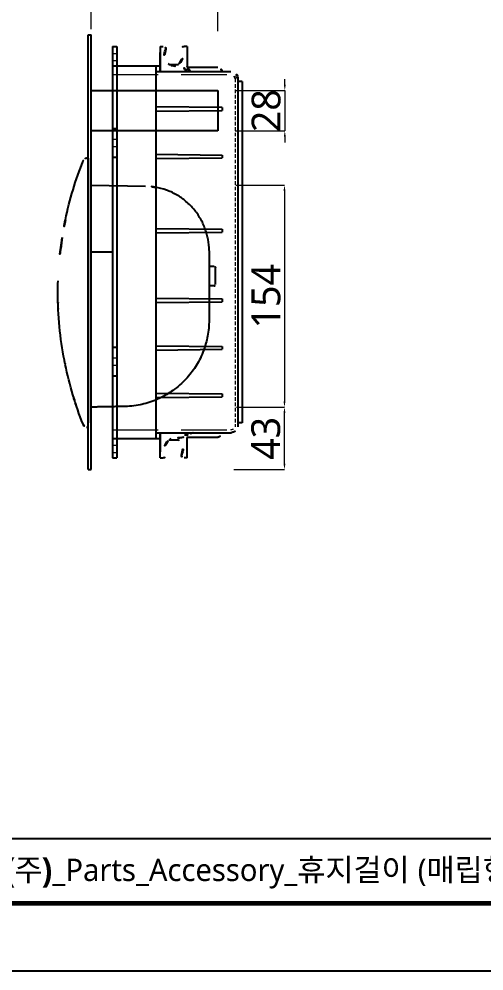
# Model space of a CAD drawing. Extents: x 16296660632 to 16296676784, y -37409619871 to -37409616699.
# Drawn here: x 16296675667 to 16296675990, y -37409617796 to -37409617134 of the extents above; entities that cross this region are included whole.
import ezdxf

# ---------------------------------------------------------------- set-up
doc = ezdxf.new("R2010")
doc.units = 0
doc.header["$LTSCALE"] = 10
doc.header["$MEASUREMENT"] = 0
doc.header["$PDMODE"] = 3
doc.header["$PDSIZE"] = -10
doc.linetypes.add('HIDDEN', pattern=[0.375, 0.25, -0.125])
doc.linetypes.add('HIDDEN2', pattern=[4.7625, 3.175, -1.5875])
doc.layers.get('0').update_dxf_attribs({"linetype": 'CONTINUOUS'})
doc.layers.get('DEFPOINTS').update_dxf_attribs({"linetype": 'CONTINUOUS'})
for name, color, linetype in [('BODY', 7, 'CONTINUOUS'), ('MAKE2D HIDDEN LINES', 255, 'CONTINUOUS'), ('MAKE2D VISIBLE LINES', 7, 'CONTINUOUS')]:
    doc.layers.add(name, color=color, linetype=linetype)
doc.styles.add('Daelim Dimension', font='')
doc.styles.get('Daelim Dimension').set_extended_font_data('NanumGothic')
doc.dimstyles.new('DEFAULT', dxfattribs={"dimscale": 2, "dimtxt": 2, "dimasz": 2, "dimexe": 0, "dimexo": 2, "dimgap": 1, "dimtad": 1, "dimdec": 1, "dimzin": 9, "dimdsep": 46, "dimtxsty": 'Daelim Dimension', "dimcen": 0.5, "dimclrd": 252, "dimclre": 252, "dimclrt": 3, "dimadec": 1, "dimazin": 0, "dimtfac": 1, "dimtdec": 1, "dimtix": 1, "dimtmove": 0, "dimatfit": 3, "dimfxl": 1, "dimtolj": 1, "dimtzin": 1, "dimlwd": 9, "dimlwe": 9, "dimarcsym": 0})

# ---------------------------------------------------------------- blocks, each defined once
blk = doc.blocks.new('*D2')
at = {"layer": 'BODY', "color": 5, "lineweight": 9, "transparency": 16777216}
for p, q in [((16296675717.21044, -37409617141.376938), (16296675717.21044, -37409617078.885208)), ((16296675721.21044, -37409617078.885208), (16296675801.21044, -37409617078.885208)), ((16296675805.21044, -37409617142.881447), (16296675805.21044, -37409617078.885208))]:
    blk.add_line(p, q, dxfattribs=at)
at = {"layer": 'BODY', "color": 5, "transparency": 16777216}
for points in [[(16296675721.21044, -37409617078.218536), (16296675721.21044, -37409617079.551872), (16296675717.21044, -37409617078.885208)], [(16296675801.21044, -37409617078.218536), (16296675801.21044, -37409617079.551872), (16296675805.21044, -37409617078.885208)]]:
    blk.add_solid(points, dxfattribs=at)
at = {"layer": 'DEFPOINTS', "color": 0, "transparency": 16777216}
for p in [(16296675805.21044, -37409617078.885208), (16296675717.21044, -37409617145.376938), (16296675805.21044, -37409617146.881447)]:
    blk.add_point(p, dxfattribs=at)
at = {"layer": 'BODY', "color": 7, "lineweight": 5, "transparency": 16777216, "insert": (16296675767.030519, -37409617065.99823), "char_height": 20, "attachment_point": 5, "style": 'Daelim Dimension'}
blk.add_mtext('\\A1;88', dxfattribs=at)
blk = doc.blocks.new('*D3')
at = {"layer": 'BODY', "color": 5, "lineweight": 9, "transparency": 16777216}
for p, q in [((16296675817.78598, -37409617249.911926), (16296675851.560539, -37409617249.911926)), ((16296675851.560539, -37409617253.911926), (16296675851.560539, -37409617400.036423)), ((16296675818.85647, -37409617404.036423), (16296675851.560539, -37409617404.036423))]:
    blk.add_line(p, q, dxfattribs=at)
at = {"layer": 'BODY', "color": 5, "transparency": 16777216}
for points in [[(16296675850.893869, -37409617253.911926), (16296675852.2272, -37409617253.911926), (16296675851.560539, -37409617249.911926)], [(16296675850.893869, -37409617400.036423), (16296675852.2272, -37409617400.036423), (16296675851.560539, -37409617404.036423)]]:
    blk.add_solid(points, dxfattribs=at)
at = {"layer": 'DEFPOINTS', "color": 0, "transparency": 16777216}
for p in [(16296675813.78598, -37409617249.911926), (16296675814.85647, -37409617404.036423), (16296675851.560539, -37409617404.036423)]:
    blk.add_point(p, dxfattribs=at)
at = {"layer": 'BODY', "color": 7, "lineweight": 5, "transparency": 16777216, "insert": (16296675838.78801, -37409617326.974167), "char_height": 20, "attachment_point": 5, "rotation": 90, "style": 'Daelim Dimension'}
blk.add_mtext('\\A1;154', dxfattribs=at)
blk = doc.blocks.new('*D4')
at = {"layer": 'BODY', "color": 5, "lineweight": 9, "transparency": 16777216}
for p, q in [((16296675818.342489, -37409617404.042107), (16296675851.560539, -37409617404.042107)), ((16296675851.560539, -37409617443.376968), (16296675851.560539, -37409617408.042107)), ((16296675816.416, -37409617447.376968), (16296675851.560539, -37409617447.376968))]:
    blk.add_line(p, q, dxfattribs=at)
at = {"layer": 'BODY', "color": 5, "transparency": 16777216}
for points in [[(16296675850.893869, -37409617408.042107), (16296675852.2272, -37409617408.042107), (16296675851.560539, -37409617404.042107)], [(16296675850.893869, -37409617443.376968), (16296675852.2272, -37409617443.376968), (16296675851.560539, -37409617447.376968)]]:
    blk.add_solid(points, dxfattribs=at)
at = {"layer": 'DEFPOINTS', "color": 0, "transparency": 16777216}
for p in [(16296675814.342489, -37409617404.042107), (16296675851.560539, -37409617404.042107), (16296675812.416, -37409617447.376968)]:
    blk.add_point(p, dxfattribs=at)
at = {"layer": 'BODY', "color": 7, "lineweight": 5, "transparency": 16777216, "insert": (16296675838.65925, -37409617425.709534), "char_height": 20, "attachment_point": 5, "rotation": 90, "style": 'Daelim Dimension'}
blk.add_mtext('\\A1;43', dxfattribs=at)
blk = doc.blocks.new('*D7')
at = {"layer": 'BODY', "color": 5, "lineweight": 9, "transparency": 16777216}
for p, q in [((16296675851.791031, -37409617180.076927), (16296675851.791031, -37409617176.076927)), ((16296675817.16614, -37409617184.076927), (16296675851.791031, -37409617184.076927)), ((16296675851.791031, -37409617184.076927), (16296675851.791031, -37409617212.076927)), ((16296675817.349251, -37409617212.076927), (16296675851.791031, -37409617212.076927)), ((16296675851.791031, -37409617216.076927), (16296675851.791031, -37409617220.076927))]:
    blk.add_line(p, q, dxfattribs=at)
at = {"layer": 'BODY', "color": 5, "transparency": 16777216}
for points in [[(16296675851.124359, -37409617180.076927), (16296675852.457701, -37409617180.076927), (16296675851.791031, -37409617184.076927)], [(16296675851.124359, -37409617216.076927), (16296675852.457701, -37409617216.076927), (16296675851.791031, -37409617212.076927)]]:
    blk.add_solid(points, dxfattribs=at)
at = {"layer": 'DEFPOINTS', "color": 0, "transparency": 16777216}
for p in [(16296675813.16614, -37409617184.076927), (16296675813.349251, -37409617212.076927), (16296675851.791031, -37409617212.076927)]:
    blk.add_point(p, dxfattribs=at)
at = {"layer": 'BODY', "color": 7, "lineweight": 5, "transparency": 16777216, "insert": (16296675838.904051, -37409617198.076927), "char_height": 20, "attachment_point": 5, "rotation": 90, "style": 'Daelim Dimension'}
blk.add_mtext('\\A1;28', dxfattribs=at)

msp = doc.modelspace()

# ---------------------------------------------------------------- linework, layer by layer
for p, q in [((16296675715.21, -37409617447.38), (16296675715.21, -37409617145.38)), ((16296675715.21, -37409617145.38), (16296675717.21, -37409617145.38)), ((16296675717.21, -37409617447.38), (16296675717.21, -37409617145.38)), ((16296675717.21, -37409617184.08), (16296675805.21, -37409617184.08)), ((16296675805.21, -37409617184.08), (16296675805.21, -37409617212.08)), ((16296675805.21, -37409617212.08), (16296675717.21, -37409617212.08))]:
    msp.add_line(p, q)
at = {"color": 1}
for p, q in [((16296675732.21, -37409617153.38), (16296675732.21, -37409617439.38)), ((16296675732.21, -37409617153.38), (16296675735.21, -37409617153.38)), ((16296675735.21, -37409617153.38), (16296675735.21, -37409617439.38)), ((16296675765.21, -37409617153.38), (16296675767.21, -37409617153.38)), ((16296675765.21, -37409617153.38), (16296675765.21, -37409617170.88)), ((16296675783.96, -37409617153.38), (16296675781.96, -37409617153.38)), ((16296675783.96, -37409617153.38), (16296675783.96, -37409617167.36)), ((16296675765.21, -37409617170.88), (16296675765.21, -37409617157.55)), ((16296675732.21, -37409617166.88), (16296675765.21, -37409617166.88)), ((16296675762.21, -37409617166.88), (16296675762.21, -37409617425.88)), ((16296675771.29, -37409617165.88), (16296675777.88, -37409617165.88)), ((16296675762.21, -37409617170.93), (16296675814.21, -37409617170.93)), ((16296675782.2, -37409617169.38), (16296675784.2, -37409617169.38)), ((16296675784.04, -37409617167.93), (16296675805.21, -37409617167.93)), ((16296675819.21, -37409617175.93), (16296675819.21, -37409617417.82)), ((16296675822.21, -37409617177.88), (16296675819.21, -37409617177.88)), ((16296675822.21, -37409617177.88), (16296675822.21, -37409617414.88)), ((16296675808.21, -37409617195.88), (16296675762.21, -37409617195.38)), ((16296675762.21, -37409617198.38), (16296675808.21, -37409617197.88)), ((16296675808.21, -37409617195.88), (16296675808.21, -37409617197.88)), ((16296675732.21, -37409617210.38), (16296675735.21, -37409617210.38)), ((16296675732.21, -37409617230.38), (16296675735.21, -37409617230.38)), ((16296675762.21, -37409617228.38), (16296675808.21, -37409617228.88)), ((16296675762.21, -37409617231.38), (16296675808.21, -37409617230.88)), ((16296675808.21, -37409617228.88), (16296675808.21, -37409617230.88)), ((16296675762.21, -37409617279.9), (16296675808.21, -37409617280.4)), ((16296675762.21, -37409617279.9), (16296675762.21, -37409617282.9)), ((16296675762.21, -37409617282.9), (16296675808.21, -37409617282.4)), ((16296675808.21, -37409617280.4), (16296675808.21, -37409617282.4)), ((16296675762.21, -37409617328.38), (16296675808.21, -37409617328.88)), ((16296675762.21, -37409617328.38), (16296675762.21, -37409617331.38)), ((16296675762.21, -37409617331.38), (16296675808.21, -37409617330.88)), ((16296675808.21, -37409617328.88), (16296675808.21, -37409617330.88)), ((16296675732.21, -37409617362.38), (16296675735.21, -37409617362.38)), ((16296675762.21, -37409617361.38), (16296675808.21, -37409617361.88)), ((16296675762.21, -37409617364.38), (16296675808.21, -37409617363.88)), ((16296675808.21, -37409617361.88), (16296675808.21, -37409617363.88)), ((16296675732.21, -37409617382.38), (16296675735.21, -37409617382.38)), ((16296675762.21, -37409617394.38), (16296675808.21, -37409617394.88)), ((16296675762.21, -37409617397.38), (16296675808.21, -37409617396.88)), ((16296675808.21, -37409617394.88), (16296675808.21, -37409617396.88)), ((16296675822.21, -37409617414.88), (16296675819.21, -37409617414.88)), ((16296675762.21, -37409617421.82), (16296675814.21, -37409617421.82)), ((16296675765.21, -37409617421.88), (16296675765.21, -37409617435.2)), ((16296675765.21, -37409617439.38), (16296675765.21, -37409617421.88)), ((16296675782.2, -37409617423.38), (16296675784.2, -37409617423.38)), ((16296675784.04, -37409617424.82), (16296675805.21, -37409617424.82)), ((16296675732.21, -37409617425.88), (16296675765.21, -37409617425.88)), ((16296675771.29, -37409617426.88), (16296675777.88, -37409617426.88)), ((16296675783.96, -37409617439.38), (16296675783.96, -37409617425.39)), ((16296675732.21, -37409617439.38), (16296675735.21, -37409617439.38)), ((16296675765.21, -37409617439.38), (16296675767.21, -37409617439.38)), ((16296675783.96, -37409617439.38), (16296675781.96, -37409617439.38))]:
    msp.add_line(p, q, dxfattribs=at)
at = {"color": 1, "lineweight": 5}
for p, q in [((16296675732.21, -37409617158.26), (16296675735.21, -37409617158.26)), ((16296675732.21, -37409617163.26), (16296675735.21, -37409617163.26)), ((16296675732.21, -37409617217.88), (16296675735.21, -37409617217.88)), ((16296675732.21, -37409617222.88), (16296675735.21, -37409617222.88)), ((16296675732.21, -37409617369.88), (16296675735.21, -37409617369.88)), ((16296675732.21, -37409617374.88), (16296675735.21, -37409617374.88)), ((16296675732.21, -37409617430.49), (16296675735.21, -37409617430.49)), ((16296675732.21, -37409617435.49), (16296675735.21, -37409617435.49))]:
    msp.add_line(p, q, dxfattribs=at)
at = {"color": 1, "linetype": 'HIDDEN2', "lineweight": 5}
for p, q in [((16296675732.21, -37409617172.88), (16296675814.21, -37409617172.88)), ((16296675732.21, -37409617419.88), (16296675814.21, -37409617419.88))]:
    msp.add_line(p, q, dxfattribs=at)
at = {"color": 1, "linetype": 'HIDDEN', "lineweight": 5}
msp.add_line((16296675817.21, -37409617175.88), (16296675817.21, -37409617417.82), dxfattribs=at)
at = {"ltscale": 0.5}
msp.add_line((16296675732.21, -37409617296.38), (16296675717.21, -37409617296.38), dxfattribs=at)
at = {"color": 5}
msp.add_line((16296675310.3, -37409617703.87), (16296676515.93, -37409617703.87), dxfattribs=at)
at = {"ltscale": 0.5}
msp.add_lwpolyline([(16296675286.22, -37409617795.79), (16296676783.52, -37409617795.79), (16296676783.52, -37409616698.69), (16296675286.22, -37409616698.69)], close=True, dxfattribs=at)
at = {"color": 5, "linetype": 'ByBlock', "lineweight": 200, "const_width": 3.45}
msp.add_lwpolyline([(16296675310.3, -37409617748.81), (16296676759.3, -37409617748.81), (16296676759.3, -37409616724.16), (16296675310.3, -37409616724.16)], close=True, dxfattribs=at)
at = {"color": 1}
for centre, radius, start, end in [((16296675767.21, -37409617155.38), 2, 0, 90), ((16296675781.96, -37409617155.38), 2, 89.99268, 179.99257), ((16296675776.11, -37409617159.48), 8.03, 149.27858, 228.80889), ((16296675773.06, -37409617159.48), 8.03, 311.18383, 30.71426), ((16296675774.12, -37409617161.75), 5, 228.80889, 256.63785), ((16296675780.78, -37409617133.72), 33.82, 256.63785, 269.19762), ((16296675775.05, -37409617161.75), 5, 304.44362, 311.18383), ((16296675780.21, -37409617169.53), 2, 4.3348, 87.34172), ((16296675785.96, -37409617167.36), 2, 179.99257, 202.73389), ((16296675789.14, -37409617165.05), 5.91, 211.5585, 260.90268), ((16296675784.2, -37409617170.38), 1, 52.94948, 90), ((16296675788.27, -37409617165.58), 5.29, 228.99974, 269.31238), ((16296675805.21, -37409617170.93), 3, 0, 90), ((16296675814.21, -37409617175.93), 5, 0, 90), ((16296675814.21, -37409617416.82), 5, 270, 0), ((16296675780.78, -37409617459.04), 33.82, 90.80238, 103.36215), ((16296675780.21, -37409617423.23), 2, 272.65828, 355.6652), ((16296675785.96, -37409617425.39), 2, 157.26611, 180.00743), ((16296675789.14, -37409617427.71), 5.91, 99.09732, 148.4415), ((16296675784.2, -37409617422.38), 1, 270, 307.05052), ((16296675788.27, -37409617427.17), 5.29, 90.68762, 131.00026), ((16296675805.21, -37409617421.82), 3, 270, 0), ((16296675776.11, -37409617433.28), 8.03, 131.19111, 210.72142), ((16296675774.12, -37409617431), 5, 103.36215, 131.19111), ((16296675775.05, -37409617431), 5, 48.81617, 55.55638), ((16296675773.06, -37409617433.28), 8.03, 329.28574, 48.81617), ((16296675767.21, -37409617437.38), 2, 270, 0), ((16296675781.96, -37409617437.38), 2, 180.00743, 270.00732)]:
    msp.add_arc(centre, radius, start, end, dxfattribs=at)
at = {"color": 1, "lineweight": 5}
for centre, start, end in [((16296675814.21, -37409617175.88), 0, 90), ((16296675814.21, -37409617416.88), 270, 0)]:
    msp.add_arc(centre, 3, start, end, dxfattribs=at)
at = {"layer": 'BODY'}
for p, q in [((16296675799.21, -37409617306.08), (16296675799.21, -37409617319.88)), ((16296675715.21, -37409617447.38), (16296675717.21, -37409617447.38))]:
    msp.add_line(p, q, dxfattribs=at)
at = {"layer": 'MAKE2D HIDDEN LINES'}
for centre, radius, start, end in [((16296675941.92, -37409617324.43), 247.71, 171.12442, 178.12524), ((16296675943.59, -37409617324.43), 249.38, 181.61148, 181.71731), ((16296675943.55, -37409617324.44), 249.34, 182.56945, 182.73968), ((16296675880.14, -37409617343.63), 183.04, 197.25352, 197.27914), ((16296675951.62, -37409617321.34), 257.91, 197.28968, 198.00898), ((16296675966.8, -37409617316.31), 273.9, 197.69669, 197.71826), ((16296675958.46, -37409617319.04), 265.13, 198.0246, 198.18419), ((16296675904.73, -37409617336.93), 208.5, 198.11794, 198.31033)]:
    msp.add_arc(centre, radius, start, end, dxfattribs=at)
at = {"layer": 'MAKE2D HIDDEN LINES', "color": 0}
msp.add_arc((16296675943.2, -37409617324.55), 248.99, 171.143, 178.10775, dxfattribs=at)
for points in [[(16296675699.43, -37409617273.83), (16296675702.38, -37409617259.73), (16296675706.52, -37409617246.05), (16296675711.69, -37409617233.06)], [(16296675711.69, -37409617415.89), (16296675706.43, -37409617402.68), (16296675702.23, -37409617388.74), (16296675699.28, -37409617374.38)]]:
    msp.add_open_spline(points, degree=3, dxfattribs=at)
at = {"layer": 'MAKE2D VISIBLE LINES'}
for p, q in [((16296675715.21, -37409617230.97), (16296675714.17, -37409617230.99)), ((16296675715.21, -37409617230.97), (16296675714.17, -37409617230.99)), ((16296675715.21, -37409617230.97), (16296675715.21, -37409617233.96)), ((16296675715.21, -37409617233.96), (16296675715.21, -37409617414.99)), ((16296675717.21, -37409617249.91), (16296675755, -37409617250.57)), ((16296675799.21, -37409617295.56), (16296675799.21, -37409617306.08)), ((16296675799.21, -37409617306.08), (16296675802.71, -37409617306.08)), ((16296675803.71, -37409617318.88), (16296675803.71, -37409617307.08)), ((16296675799.21, -37409617319.88), (16296675799.21, -37409617343.65)), ((16296675802.71, -37409617319.88), (16296675799.21, -37409617319.88)), ((16296675711.69, -37409617415.89), (16296675711.69, -37409617415.89)), ((16296675714.17, -37409617417.97), (16296675715.21, -37409617417.99))]:
    msp.add_line(p, q, dxfattribs=at)
for centre, radius, start, end in [((16296675990.63, -37409617344.14), 300.24, 158.18301, 158.2861), ((16296675716.2, -37409617234.28), 4.64, 158.0681, 158.18069), ((16296675714.22, -37409617233.49), 2.5, 91.18908, 158.03746), ((16296675754.2, -37409617295.52), 44.95, 80.05133, 88.98492), ((16296675940.31, -37409617324.11), 246.07, 168.2097, 171.14167), ((16296675754.72, -37409617295.56), 44.49, 0, 0.41222), ((16296675802.71, -37409617307.08), 1, 0, 89.99989), ((16296675802.71, -37409617318.88), 1, 270, 0), ((16296675941.08, -37409617324.72), 246.85, 191.46007, 191.59479), ((16296675940.27, -37409617324.85), 246.02, 191.60283, 191.61442), ((16296675990.76, -37409617304.76), 300.38, 201.7139, 201.81699), ((16296675715.22, -37409617415.06), 3.59, 201.81837, 201.99274), ((16296675714.22, -37409617415.47), 2.5, 202.02196, 268.81048)]:
    msp.add_arc(centre, radius, start, end, dxfattribs=at)
for points, knots in [([(16296675799.21, -37409617295.24), (16296675799.19, -37409617292.67), (16296675798.84, -37409617288.96), (16296675797.73, -37409617283.93), (16296675796.19, -37409617278.97), (16296675793.36, -37409617272.92), (16296675789.67, -37409617267.66), (16296675786.14, -37409617263.78), (16296675782.29, -37409617260.22), (16296675777.73, -37409617257.04), (16296675773.06, -37409617254.64), (16296675768.21, -37409617252.67), (16296675764.54, -37409617251.69), (16296675761.97, -37409617251.24)], [0, 0, 0, 0, 7.719794, 11.150555, 15.4389, 23.27028, 31.133772, 34.628606, 38.997141, 46.860647, 51.229164, 54.719213, 62.568032, 62.568032, 62.568032, 62.568032]), ([(16296675699.15, -37409617373.76), (16296675699, -37409617373.02), (16296675698.86, -37409617372.27), (16296675695.74, -37409617356.15), (16296675694.21, -37409617340.33), (16296675694.21, -37409617321.77), (16296675694.26, -37409617319.05), (16296675694.34, -37409617316.33)], [0.2377987, 0.2377987, 0.2377987, 0.2377987, 0.2499749, 0.2499749, 0.4999538, 0.4999538, 0.5428725, 0.5428725, 0.5428725, 0.5428725]), ([(16296675799.21, -37409617343.65), (16296675799.21, -37409617345.54), (16296675799.04, -37409617349.23), (16296675798.29, -37409617354.6), (16296675797, -37409617360.13), (16296675795.12, -37409617365.71), (16296675792.62, -37409617371.18), (16296675789.84, -37409617375.99), (16296675786.67, -37409617380.52), (16296675783.08, -37409617384.76), (16296675778.78, -37409617388.9), (16296675774.35, -37409617392.39), (16296675769.58, -37409617395.5), (16296675764.74, -37409617398.05), (16296675759.44, -37409617400.23), (16296675754.06, -37409617401.87), (16296675748.37, -37409617403.05), (16296675744.51, -37409617403.45), (16296675742.45, -37409617403.56)], [0, 0, 0, 0, 5.676818, 11.079661, 16.227414, 22.704514, 28.724923, 34.244875, 39.349387, 45.310295, 50.894158, 57.202823, 62.210657, 67.986771, 73.579547, 79.377372, 84.840484, 91.010782, 91.010782, 91.010782, 91.010782])]:
    msp.add_open_spline(points, degree=3, knots=knots, dxfattribs=at)
msp.add_open_spline([(16296675742.45, -37409617403.56), (16296675728.73, -37409617403.84), (16296675717.21, -37409617404.04)], degree=2, dxfattribs=at)

# ---------------------------------------------------------------- texts
at = {"color": 2, "insert": (16296675579.1, -37409617717.77), "char_height": 15.54024, "width": 1180.1938, "attachment_point": 1, "style": 'Daelim Dimension'}
msp.add_mtext('{\\fPretendard Variable SemiBold|b0|i0|c129|p2;대림바스(주)}_Parts_Accessory_{\\fGulim|b0|i0|c129|p50;휴지걸이 }({\\fGulim|b0|i0|c129|p50;매립형}, {\\fGulim|b0|i0|c129|p50;휴대폰거치대})_DL A9070', dxfattribs=at)

# ---------------------------------------------------------------- dimensions: what is measured, and where the dimension line sits
at = {"layer": 'BODY', "color": 5, "lineweight": 5}
dim = msp.add_linear_dim(base=(16296675805.21, -37409617078.89), p1=(16296675717.21, -37409617145.38), p2=(16296675805.21, -37409617146.88), dimstyle='DEFAULT', override={"dimtxt": 10, "dimclrd": 5, "dimclre": 5, "dimclrt": 7}, dxfattribs=at)
dim.commit()
dim.dimension.update_dxf_attribs({"geometry": '*D2', "text_midpoint": (16296675767.03, -37409617078.89), "dimtype": 160})
dim = msp.add_linear_dim(base=(16296675851.79, -37409617212.08), p1=(16296675813.17, -37409617184.08), p2=(16296675813.35, -37409617212.08), angle=90, dimstyle='DEFAULT', override={"dimtxt": 10, "dimclrd": 5, "dimclre": 5, "dimclrt": 7}, dxfattribs=at)
dim.commit()
dim.dimension.update_dxf_attribs({"geometry": '*D7', "text_midpoint": (16296675838.9, -37409617198.08)})
for p1, p2, text, picture, middle in [((16296675813.79, -37409617249.91), (16296675814.86, -37409617404.04), '154', '*D3', (16296675838.79, -37409617326.97)), ((16296675812.42, -37409617447.38), (16296675814.34, -37409617404.04), '43', '*D4', (16296675838.66, -37409617425.71))]:
    dim = msp.add_linear_dim(base=(16296675851.56, -37409617404.04), p1=p1, p2=p2, angle=90, text=text, dimstyle='DEFAULT', override={"dimtxt": 10, "dimclrd": 5, "dimclre": 5, "dimclrt": 7}, dxfattribs=at)
    dim.commit()
    dim.dimension.update_dxf_attribs({"geometry": picture, "text_midpoint": middle})

doc.saveas('drawing.dxf')
